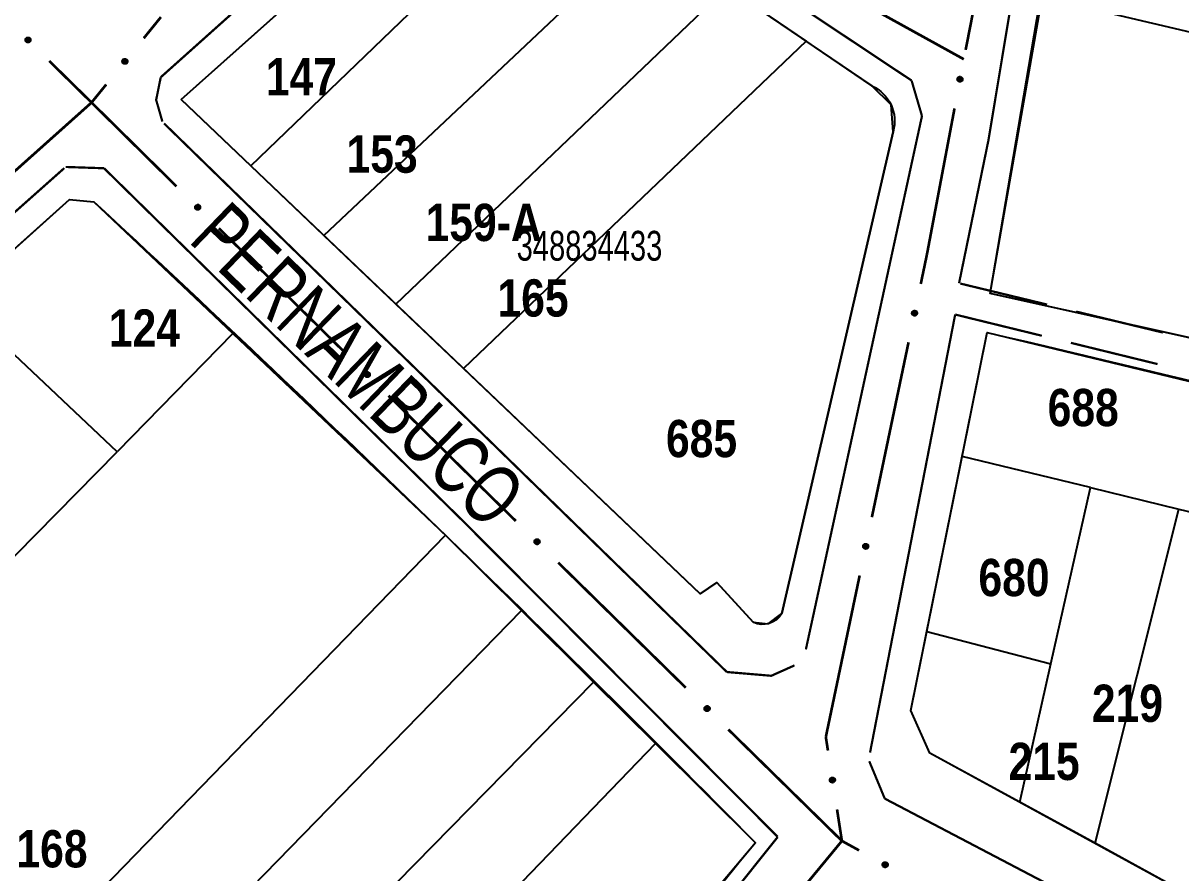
# Model space of a CAD drawing. Extents: x 200120 to 201962, y 4837541 to 4839252.
# Drawn here: x 200762.7 to 200840.5, y 4838897.2 to 4838954.3 of the extents above; entities that cross this region are included whole.
import ezdxf
from ezdxf.enums import TextEntityAlignment as Align

# ---------------------------------------------------------------- set-up
doc = ezdxf.new("R2010")
doc.units = 0
doc.header["$LTSCALE"] = 3
doc.header["$MEASUREMENT"] = 0
for name, color, linetype in [('CD-MALHA-LOTES', 40, 'CONTINUOUS'), ('CD_TXT_QUADRA', 7, 'CONTINUOUS'), ('RU-QUADRAS', 210, 'CONTINUOUS'), ('SV-EIXO-RUA-PAV', 20, 'CONTINUOUS'), ('SV-RUA-PAVIM-S-GUIA-C-GUIA', 7, 'CONTINUOUS'), ('SV-TXT-RUA-PAV-S-GUIA-C-GUIA', 7, 'CONTINUOUS'), ('Th_NmrPort', 1, 'CONTINUOUS')]:
    doc.layers.add(name, color=color, linetype=linetype)
doc.styles.add('3488-34-2D_TXTB$0$ARIAL', font='ARIAL.TTF')
doc.styles.add('ARIAL', font='ARIAL.TTF')
doc.styles.get("Standard").update_dxf_attribs({"font": 'swisscbo.ttf'})

msp = doc.modelspace()

# ---------------------------------------------------------------- linework, layer by layer
at = {"layer": 'CD-MALHA-LOTES'}
for p, q in [((200773.36, 4838949.12), (200793.99, 4838967.53)), ((200778.03, 4838944.67), (200798.55, 4838964.44)), ((200782.94, 4838940), (200804.57, 4838960.36)), ((200787.78, 4838935.39), (200810.04, 4838956.65)), ((200810.04, 4838956.65), (200815.35, 4838953.04)), ((200827.7, 4838936.11), (200831.2, 4838956)), ((200866.28, 4838947.65), (200831.2, 4838956)), ((200815.35, 4838953.04), (200792.33, 4838931.07)), ((200819.76, 4838950.05), (200815.35, 4838953.04)), ((200821.05, 4838948.77), (200819.76, 4838950.05)), ((200778.03, 4838944.67), (200773.36, 4838949.12)), ((200821.19, 4838946.96), (200821.05, 4838948.77)), ((200813.72, 4838914.62), (200821.19, 4838946.96)), ((200782.94, 4838940), (200778.03, 4838944.67)), ((200758.3, 4838935.62), (200765.86, 4838942.42)), ((200765.86, 4838942.42), (200767.5, 4838942.26)), ((200767.5, 4838942.26), (200776.84, 4838933.41)), ((200787.78, 4838935.39), (200782.94, 4838940)), ((200769.05, 4838925.48), (200758.3, 4838935.62)), ((200874.3, 4838925.75), (200827.7, 4838936.11)), ((200792.33, 4838931.07), (200787.78, 4838935.39)), ((200776.84, 4838933.41), (200769.05, 4838925.48)), ((200776.84, 4838933.41), (200791.12, 4838919.87)), ((200825.82, 4838925.16), (200827.5, 4838933.49)), ((200827.5, 4838933.49), (200847.07, 4838928.76)), ((200792.33, 4838931.07), (200808.23, 4838915.93)), ((200753.09, 4838909.23), (200769.05, 4838925.48)), ((200823.45, 4838913.42), (200825.82, 4838925.16)), ((200834.45, 4838923.07), (200825.82, 4838925.16)), ((200831.79, 4838911.24), (200834.45, 4838923.07)), ((200834.45, 4838923.07), (200840.39, 4838921.63)), ((200834.76, 4838899.19), (200840.39, 4838921.63)), ((200840.39, 4838921.63), (200844.9, 4838920.54)), ((200760.06, 4838887.91), (200791.12, 4838919.87)), ((200791.12, 4838919.87), (200796.22, 4838914.81)), ((200808.23, 4838915.93), (200809.34, 4838916.7)), ((200809.34, 4838916.7), (200811.78, 4838914.03)), ((200765.2, 4838883.05), (200796.22, 4838914.81)), ((200796.22, 4838914.81), (200801.07, 4838910)), ((200822.38, 4838908.11), (200823.45, 4838913.42)), ((200823.45, 4838913.42), (200831.79, 4838911.24)), ((200829.7, 4838901.96), (200831.79, 4838911.24)), ((200770.03, 4838878.48), (200801.07, 4838910)), ((200801.07, 4838910), (200805.22, 4838905.9)), ((200823.66, 4838905.25), (200822.38, 4838908.11)), ((200774.61, 4838874.15), (200805.22, 4838905.9)), ((200805.22, 4838905.9), (200811.94, 4838899.23)), ((200829.7, 4838901.96), (200823.66, 4838905.25)), ((200834.76, 4838899.19), (200829.7, 4838901.96)), ((200811.94, 4838899.23), (200783.59, 4838865.66)), ((200845.25, 4838893.47), (200834.76, 4838899.19))]:
    msp.add_line(p, q, dxfattribs=at)
msp.add_lwpolyline([(200811.78, 4838914.03), (200812.79, 4838913.93), (200813.72, 4838914.62)], dxfattribs=at)
at = {"layer": 'RU-QUADRAS', "color": 6, "linetype": 'Continuous'}
for points in [[(200874.3, 4838925.75), (200827.7, 4838936.11), (200838.84, 4839001.43), (200839.3, 4839007.83), (200834.73, 4839035.66, -0.013108), (200823.35, 4839085.99), (200818.17, 4839106.9), (200796.5, 4839174.58), (200797.22, 4839177.09), (200844.92, 4839237.9)], [(200890.13, 4838868.92), (200823.66, 4838905.25), (200822.38, 4838908.11), (200827.5, 4838933.49, -0.007432), (200911.25, 4838912.45)]]:
    msp.add_lwpolyline(points, format="xyb", dxfattribs=at)
for points in [[(200773.36, 4838949.12), (200793.99, 4838967.53), (200819.76, 4838950.05, -0.371897), (200821.19, 4838946.96), (200813.72, 4838914.62, -0.386143), (200811.78, 4838914.03), (200809.34, 4838916.7), (200808.23, 4838915.93)], [(200675.48, 4838861.45), (200765.86, 4838942.42), (200767.5, 4838942.26, -0.011193), (200811.94, 4838899.23, -0.016254), (200738.31, 4838814.61), (200678.68, 4838858.06)]]:
    msp.add_lwpolyline(points, format="xyb", close=True, dxfattribs=at)
at = {"layer": 'SV-EIXO-RUA-PAV', "const_width": 0.18}
for points in [[(200826.063, 4838952.456), (200827.602, 4838960.307)], [(200825.94, 4838951.83), (200819.812, 4838955.213)], [(200771.477, 4838954.016), (200772, 4838954.66)], [(200770.847, 4838953.239), (200771.477, 4838954.016)], [(200764.497, 4838951.712), (200766.638, 4838949.61)], [(200766.638, 4838949.61), (200767.34, 4838948.92)], [(200767.34, 4838948.92), (200768.325, 4838950.134)], [(200767.014, 4838948.629), (200767.34, 4838948.92)], [(200767.34, 4838948.92), (200773.047, 4838943.292)], [(200759.557, 4838941.967), (200767.014, 4838948.629)], [(200823.46, 4838938.71), (200825.316, 4838948.527)], [(200775.895, 4838940.483), (200784.439, 4838932.057)], [(200823.048, 4838936.743), (200823.458, 4838938.701)], [(200823.458, 4838938.701), (200823.46, 4838938.71)], [(200819.764, 4838921.084), (200822.227, 4838932.828)], [(200787.287, 4838929.248), (200792.271, 4838924.333)], [(200792.271, 4838924.333), (200792.69, 4838923.92)], [(200792.69, 4838923.92), (200795.84, 4838920.831)], [(200798.696, 4838918.031), (200807.265, 4838909.63)], [(200816.67, 4838906.33), (200818.943, 4838917.169)], [(200810.121, 4838906.83), (200817.262, 4838899.829)], [(200816.811, 4838905.416), (200816.67, 4838906.33)], [(200817.75, 4838899.35), (200817.423, 4838901.463)], [(200817.262, 4838899.829), (200817.75, 4838899.35)], [(200817.201, 4838898.685), (200817.75, 4838899.35)], [(200817.75, 4838899.35), (200818.904, 4838898.716)], [(200811.95, 4838892.33), (200817.201, 4838898.685)]]:
    msp.add_lwpolyline(points, dxfattribs=at)
at = {"layer": 'SV-EIXO-RUA-PAV'}
for points in [[(200763.045, 4838953.292), (200763.094, 4838953.294), (200763.136, 4838953.285), (200763.169, 4838953.267), (200763.194, 4838953.244), (200763.217, 4838953.217), (200763.235, 4838953.185), (200763.246, 4838953.145), (200763.247, 4838953.096), (200763.235, 4838953.053), (200763.22, 4838953.02), (200763.197, 4838952.992), (200763.171, 4838952.97), (200763.137, 4838952.954), (200763.096, 4838952.942), (200763.047, 4838952.942), (200763.006, 4838952.951), (200762.974, 4838952.969), (200762.946, 4838952.992), (200762.923, 4838953.02), (200762.906, 4838953.051), (200762.895, 4838953.092), (200762.896, 4838953.141), (200762.904, 4838953.182), (200762.922, 4838953.214), (200762.945, 4838953.241), (200762.972, 4838953.264), (200763.003, 4838953.283), (200763.045, 4838953.292)], [(200769.41, 4838951.644), (200769.404, 4838951.693), (200769.409, 4838951.736), (200769.424, 4838951.77), (200769.444, 4838951.798), (200769.469, 4838951.823), (200769.499, 4838951.843), (200769.538, 4838951.858), (200769.586, 4838951.864), (200769.63, 4838951.856), (200769.665, 4838951.844), (200769.694, 4838951.824), (200769.719, 4838951.8), (200769.739, 4838951.768), (200769.753, 4838951.729), (200769.758, 4838951.68), (200769.753, 4838951.638), (200769.738, 4838951.604), (200769.718, 4838951.575), (200769.693, 4838951.549), (200769.663, 4838951.529), (200769.623, 4838951.514), (200769.575, 4838951.51), (200769.533, 4838951.515), (200769.5, 4838951.529), (200769.471, 4838951.55), (200769.445, 4838951.574), (200769.423, 4838951.604), (200769.41, 4838951.644)], [(200825.552, 4838950.371), (200825.524, 4838950.411), (200825.508, 4838950.451), (200825.504, 4838950.488), (200825.51, 4838950.522), (200825.519, 4838950.556), (200825.536, 4838950.589), (200825.563, 4838950.62), (200825.603, 4838950.649), (200825.645, 4838950.662), (200825.681, 4838950.668), (200825.717, 4838950.664), (200825.75, 4838950.655), (200825.783, 4838950.636), (200825.814, 4838950.608), (200825.842, 4838950.568), (200825.857, 4838950.528), (200825.86, 4838950.492), (200825.856, 4838950.456), (200825.846, 4838950.422), (200825.83, 4838950.39), (200825.802, 4838950.358), (200825.761, 4838950.331), (200825.722, 4838950.316), (200825.686, 4838950.313), (200825.651, 4838950.317), (200825.616, 4838950.326), (200825.583, 4838950.342), (200825.552, 4838950.371)], [(200774.446, 4838942.067), (200774.495, 4838942.068), (200774.537, 4838942.059), (200774.57, 4838942.041), (200774.595, 4838942.018), (200774.618, 4838941.991), (200774.636, 4838941.959), (200774.647, 4838941.919), (200774.648, 4838941.87), (200774.636, 4838941.827), (200774.62, 4838941.794), (200774.598, 4838941.766), (200774.571, 4838941.744), (200774.537, 4838941.728), (200774.497, 4838941.717), (200774.448, 4838941.716), (200774.406, 4838941.726), (200774.375, 4838941.744), (200774.347, 4838941.767), (200774.324, 4838941.794), (200774.307, 4838941.826), (200774.296, 4838941.867), (200774.297, 4838941.915), (200774.305, 4838941.957), (200774.323, 4838941.988), (200774.346, 4838942.015), (200774.373, 4838942.038), (200774.404, 4838942.057), (200774.446, 4838942.067)], [(200822.5, 4838934.668), (200822.473, 4838934.708), (200822.457, 4838934.749), (200822.454, 4838934.786), (200822.46, 4838934.82), (200822.47, 4838934.854), (200822.488, 4838934.885), (200822.515, 4838934.917), (200822.556, 4838934.944), (200822.598, 4838934.957), (200822.635, 4838934.962), (200822.67, 4838934.958), (200822.703, 4838934.947), (200822.736, 4838934.928), (200822.767, 4838934.9), (200822.794, 4838934.859), (200822.808, 4838934.819), (200822.81, 4838934.783), (200822.806, 4838934.747), (200822.795, 4838934.712), (200822.778, 4838934.681), (200822.749, 4838934.65), (200822.708, 4838934.624), (200822.669, 4838934.609), (200822.632, 4838934.607), (200822.597, 4838934.612), (200822.563, 4838934.621), (200822.53, 4838934.638), (200822.5, 4838934.668)], [(200785.838, 4838930.832), (200785.887, 4838930.833), (200785.929, 4838930.824), (200785.962, 4838930.806), (200785.987, 4838930.783), (200786.01, 4838930.756), (200786.028, 4838930.724), (200786.039, 4838930.684), (200786.04, 4838930.635), (200786.028, 4838930.592), (200786.012, 4838930.559), (200785.99, 4838930.532), (200785.963, 4838930.51), (200785.929, 4838930.493), (200785.889, 4838930.482), (200785.84, 4838930.482), (200785.798, 4838930.491), (200785.767, 4838930.509), (200785.739, 4838930.532), (200785.716, 4838930.559), (200785.699, 4838930.591), (200785.688, 4838930.632), (200785.689, 4838930.681), (200785.697, 4838930.722), (200785.715, 4838930.754), (200785.738, 4838930.78), (200785.765, 4838930.804), (200785.796, 4838930.822), (200785.838, 4838930.832)], [(200797.243, 4838919.61), (200797.292, 4838919.612), (200797.334, 4838919.603), (200797.367, 4838919.585), (200797.392, 4838919.562), (200797.415, 4838919.535), (200797.433, 4838919.503), (200797.444, 4838919.463), (200797.446, 4838919.414), (200797.434, 4838919.372), (200797.418, 4838919.338), (200797.395, 4838919.311), (200797.369, 4838919.289), (200797.335, 4838919.272), (200797.295, 4838919.26), (200797.245, 4838919.26), (200797.204, 4838919.269), (200797.172, 4838919.287), (200797.145, 4838919.31), (200797.122, 4838919.338), (200797.105, 4838919.369), (200797.094, 4838919.41), (200797.094, 4838919.459), (200797.102, 4838919.5), (200797.12, 4838919.532), (200797.143, 4838919.558), (200797.17, 4838919.582), (200797.201, 4838919.601), (200797.243, 4838919.61)], [(200819.216, 4838919.008), (200819.189, 4838919.049), (200819.174, 4838919.089), (200819.171, 4838919.127), (200819.177, 4838919.16), (200819.187, 4838919.194), (200819.204, 4838919.226), (200819.232, 4838919.257), (200819.272, 4838919.285), (200819.315, 4838919.298), (200819.351, 4838919.302), (200819.387, 4838919.298), (200819.419, 4838919.288), (200819.452, 4838919.269), (200819.483, 4838919.241), (200819.51, 4838919.199), (200819.524, 4838919.159), (200819.526, 4838919.123), (200819.522, 4838919.087), (200819.511, 4838919.053), (200819.494, 4838919.022), (200819.465, 4838918.991), (200819.424, 4838918.965), (200819.385, 4838918.95), (200819.349, 4838918.947), (200819.314, 4838918.952), (200819.28, 4838918.962), (200819.247, 4838918.978), (200819.216, 4838919.008)], [(200808.668, 4838908.409), (200808.717, 4838908.41), (200808.759, 4838908.401), (200808.792, 4838908.383), (200808.817, 4838908.36), (200808.84, 4838908.334), (200808.858, 4838908.302), (200808.869, 4838908.262), (200808.87, 4838908.213), (200808.858, 4838908.17), (200808.843, 4838908.137), (200808.82, 4838908.109), (200808.794, 4838908.087), (200808.76, 4838908.07), (200808.72, 4838908.059), (200808.67, 4838908.059), (200808.629, 4838908.068), (200808.597, 4838908.086), (200808.57, 4838908.109), (200808.546, 4838908.136), (200808.53, 4838908.168), (200808.518, 4838908.208), (200808.519, 4838908.257), (200808.527, 4838908.298), (200808.545, 4838908.33), (200808.568, 4838908.357), (200808.594, 4838908.38), (200808.626, 4838908.399), (200808.668, 4838908.409)], [(200817.03, 4838903.28), (200816.991, 4838903.309), (200816.962, 4838903.341), (200816.946, 4838903.375), (200816.94, 4838903.409), (200816.937, 4838903.444), (200816.943, 4838903.48), (200816.957, 4838903.519), (200816.985, 4838903.559), (200817.021, 4838903.586), (200817.053, 4838903.603), (200817.088, 4838903.612), (200817.122, 4838903.614), (200817.159, 4838903.607), (200817.198, 4838903.592), (200817.238, 4838903.562), (200817.266, 4838903.53), (200817.28, 4838903.497), (200817.289, 4838903.462), (200817.291, 4838903.426), (200817.286, 4838903.391), (200817.27, 4838903.352), (200817.241, 4838903.313), (200817.209, 4838903.285), (200817.176, 4838903.27), (200817.141, 4838903.262), (200817.106, 4838903.259), (200817.07, 4838903.263), (200817.03, 4838903.28)], [(200820.583, 4838897.918), (200820.63, 4838897.932), (200820.673, 4838897.935), (200820.71, 4838897.927), (200820.74, 4838897.911), (200820.77, 4838897.892), (200820.795, 4838897.866), (200820.817, 4838897.831), (200820.831, 4838897.784), (200820.831, 4838897.739), (200820.825, 4838897.703), (200820.811, 4838897.67), (200820.792, 4838897.642), (200820.764, 4838897.617), (200820.728, 4838897.595), (200820.68, 4838897.581), (200820.638, 4838897.579), (200820.603, 4838897.588), (200820.57, 4838897.603), (200820.54, 4838897.623), (200820.515, 4838897.649), (200820.494, 4838897.685), (200820.481, 4838897.732), (200820.478, 4838897.774), (200820.486, 4838897.809), (200820.501, 4838897.841), (200820.52, 4838897.871), (200820.546, 4838897.898), (200820.583, 4838897.918)]]:
    msp.add_lwpolyline(points, close=True, dxfattribs=at)
for points in [[(200762.895, 4838953.092), (200763.096, 4838952.942)], [(200762.896, 4838953.141), (200763.137, 4838952.954)], [(200762.899, 4838953.115), (200763.114, 4838952.95)], [(200762.901, 4838953.159), (200763.15, 4838952.965)], [(200762.904, 4838953.182), (200763.171, 4838952.97)], [(200762.906, 4838953.069), (200763.066, 4838952.947)], [(200762.906, 4838953.051), (200763.047, 4838952.942)], [(200762.915, 4838953.195), (200763.181, 4838952.983)], [(200762.918, 4838953.033), (200763.021, 4838952.951)], [(200762.922, 4838953.214), (200763.197, 4838952.992)], [(200762.923, 4838953.02), (200763.006, 4838952.951)], [(200762.935, 4838953.225), (200763.205, 4838953.006)], [(200762.945, 4838953.241), (200763.22, 4838953.02)], [(200762.962, 4838953.25), (200763.225, 4838953.042)], [(200762.972, 4838953.264), (200763.235, 4838953.053)], [(200762.991, 4838953.27), (200763.238, 4838953.078)], [(200763.003, 4838953.283), (200763.247, 4838953.096)], [(200763.023, 4838953.286), (200763.243, 4838953.122)], [(200763.045, 4838953.292), (200763.246, 4838953.145)], [(200763.071, 4838953.292), (200763.235, 4838953.17)], [(200763.094, 4838953.294), (200763.235, 4838953.185)], [(200763.118, 4838953.289), (200763.219, 4838953.206)], [(200763.136, 4838953.285), (200763.217, 4838953.217)], [(200769.404, 4838951.693), (200769.499, 4838951.843)], [(200769.407, 4838951.717), (200769.479, 4838951.826)], [(200769.408, 4838951.671), (200769.514, 4838951.845)], [(200769.409, 4838951.736), (200769.469, 4838951.823)], [(200769.41, 4838951.644), (200769.538, 4838951.858)], [(200769.419, 4838951.623), (200769.561, 4838951.858)], [(200769.423, 4838951.604), (200769.586, 4838951.864)], [(200769.437, 4838951.592), (200769.605, 4838951.857)], [(200769.445, 4838951.574), (200769.63, 4838951.856)], [(200769.46, 4838951.566), (200769.643, 4838951.848)], [(200769.471, 4838951.55), (200769.665, 4838951.844)], [(200769.487, 4838951.541), (200769.68, 4838951.831)], [(200769.5, 4838951.529), (200769.694, 4838951.824)], [(200769.519, 4838951.524), (200769.705, 4838951.809)], [(200769.533, 4838951.515), (200769.719, 4838951.8)], [(200769.556, 4838951.514), (200769.726, 4838951.78)], [(200769.575, 4838951.51), (200769.739, 4838951.768)], [(200769.6, 4838951.516), (200769.744, 4838951.746)], [(200769.623, 4838951.514), (200769.753, 4838951.729)], [(200769.645, 4838951.528), (200769.751, 4838951.698)], [(200769.663, 4838951.529), (200769.758, 4838951.68)], [(200769.68, 4838951.543), (200769.752, 4838951.653)], [(200769.693, 4838951.549), (200769.753, 4838951.638)], [(200825.508, 4838950.451), (200825.519, 4838950.556)], [(200825.515, 4838950.434), (200825.527, 4838950.564)], [(200825.524, 4838950.411), (200825.536, 4838950.589)], [(200825.538, 4838950.393), (200825.548, 4838950.597)], [(200825.552, 4838950.371), (200825.563, 4838950.62)], [(200825.57, 4838950.357), (200825.584, 4838950.631)], [(200825.583, 4838950.342), (200825.603, 4838950.649)], [(200825.601, 4838950.338), (200825.623, 4838950.651)], [(200825.616, 4838950.326), (200825.645, 4838950.662)], [(200825.633, 4838950.325), (200825.66, 4838950.66)], [(200825.651, 4838950.317), (200825.681, 4838950.668)], [(200825.669, 4838950.317), (200825.701, 4838950.664)], [(200825.686, 4838950.313), (200825.717, 4838950.664)], [(200825.705, 4838950.317), (200825.733, 4838950.656)], [(200825.722, 4838950.316), (200825.75, 4838950.655)], [(200825.743, 4838950.325), (200825.766, 4838950.64)], [(200825.761, 4838950.331), (200825.783, 4838950.636)], [(200825.781, 4838950.349), (200825.798, 4838950.619)], [(200825.802, 4838950.358), (200825.814, 4838950.608)], [(200825.814, 4838950.38), (200825.827, 4838950.58)], [(200825.83, 4838950.39), (200825.842, 4838950.568)], [(200825.838, 4838950.41), (200825.849, 4838950.542)], [(200825.846, 4838950.422), (200825.857, 4838950.528)], [(200774.296, 4838941.867), (200774.497, 4838941.717)], [(200774.297, 4838941.915), (200774.537, 4838941.728)], [(200774.3, 4838941.889), (200774.515, 4838941.724)], [(200774.302, 4838941.934), (200774.55, 4838941.739)], [(200774.305, 4838941.957), (200774.571, 4838941.744)], [(200774.307, 4838941.844), (200774.466, 4838941.722)], [(200774.307, 4838941.826), (200774.448, 4838941.716)], [(200774.316, 4838941.97), (200774.582, 4838941.757)], [(200774.319, 4838941.807), (200774.422, 4838941.725)], [(200774.323, 4838941.988), (200774.598, 4838941.766)], [(200774.324, 4838941.794), (200774.406, 4838941.726)], [(200774.336, 4838942), (200774.606, 4838941.78)], [(200774.346, 4838942.015), (200774.62, 4838941.794)], [(200774.363, 4838942.025), (200774.626, 4838941.815)], [(200774.373, 4838942.038), (200774.636, 4838941.827)], [(200774.392, 4838942.044), (200774.639, 4838941.852)], [(200774.404, 4838942.057), (200774.648, 4838941.87)], [(200774.424, 4838942.06), (200774.644, 4838941.896)], [(200774.446, 4838942.067), (200774.647, 4838941.919)], [(200774.473, 4838942.066), (200774.636, 4838941.944)], [(200774.495, 4838942.068), (200774.636, 4838941.959)], [(200774.519, 4838942.063), (200774.62, 4838941.98)], [(200774.537, 4838942.059), (200774.618, 4838941.991)], [(200822.457, 4838934.749), (200822.47, 4838934.854)], [(200822.464, 4838934.731), (200822.478, 4838934.861)], [(200822.473, 4838934.708), (200822.488, 4838934.885)], [(200822.486, 4838934.69), (200822.501, 4838934.894)], [(200822.5, 4838934.668), (200822.515, 4838934.917)], [(200822.517, 4838934.653), (200822.537, 4838934.927)], [(200822.53, 4838934.638), (200822.556, 4838934.944)], [(200822.548, 4838934.634), (200822.576, 4838934.946)], [(200822.563, 4838934.621), (200822.598, 4838934.957)], [(200822.58, 4838934.621), (200822.614, 4838934.955)], [(200822.597, 4838934.612), (200822.635, 4838934.962)], [(200822.616, 4838934.612), (200822.655, 4838934.958)], [(200822.632, 4838934.607), (200822.67, 4838934.958)], [(200822.652, 4838934.611), (200822.687, 4838934.949)], [(200822.669, 4838934.609), (200822.703, 4838934.947)], [(200822.69, 4838934.618), (200822.719, 4838934.933)], [(200822.708, 4838934.624), (200822.736, 4838934.928)], [(200822.728, 4838934.641), (200822.751, 4838934.911)], [(200822.749, 4838934.65), (200822.767, 4838934.9)], [(200822.762, 4838934.672), (200822.779, 4838934.872)], [(200822.778, 4838934.681), (200822.794, 4838934.859)], [(200822.787, 4838934.701), (200822.8, 4838934.832)], [(200822.795, 4838934.712), (200822.808, 4838934.819)], [(200785.688, 4838930.632), (200785.889, 4838930.482)], [(200785.689, 4838930.681), (200785.929, 4838930.493)], [(200785.692, 4838930.655), (200785.907, 4838930.489)], [(200785.694, 4838930.699), (200785.942, 4838930.504)], [(200785.697, 4838930.722), (200785.963, 4838930.51)], [(200785.699, 4838930.609), (200785.858, 4838930.487)], [(200785.699, 4838930.591), (200785.84, 4838930.482)], [(200785.708, 4838930.735), (200785.974, 4838930.522)], [(200785.711, 4838930.573), (200785.814, 4838930.49)], [(200785.715, 4838930.754), (200785.99, 4838930.532)], [(200785.716, 4838930.559), (200785.798, 4838930.491)], [(200785.728, 4838930.765), (200785.998, 4838930.545)], [(200785.738, 4838930.78), (200786.012, 4838930.559)], [(200785.755, 4838930.79), (200786.018, 4838930.581)], [(200785.765, 4838930.804), (200786.028, 4838930.592)], [(200785.784, 4838930.81), (200786.031, 4838930.617)], [(200785.796, 4838930.822), (200786.04, 4838930.635)], [(200785.817, 4838930.825), (200786.036, 4838930.661)], [(200785.838, 4838930.832), (200786.039, 4838930.684)], [(200785.865, 4838930.831), (200786.028, 4838930.709)], [(200785.887, 4838930.833), (200786.028, 4838930.724)], [(200785.911, 4838930.828), (200786.012, 4838930.746)], [(200785.929, 4838930.824), (200786.01, 4838930.756)], [(200797.094, 4838919.459), (200797.335, 4838919.272)], [(200797.094, 4838919.41), (200797.295, 4838919.26)], [(200797.098, 4838919.433), (200797.312, 4838919.268)], [(200797.099, 4838919.477), (200797.348, 4838919.283)], [(200797.102, 4838919.5), (200797.369, 4838919.289)], [(200797.105, 4838919.387), (200797.264, 4838919.265)], [(200797.105, 4838919.369), (200797.245, 4838919.26)], [(200797.113, 4838919.513), (200797.38, 4838919.301)], [(200797.117, 4838919.351), (200797.22, 4838919.269)], [(200797.12, 4838919.532), (200797.395, 4838919.311)], [(200797.122, 4838919.338), (200797.204, 4838919.269)], [(200797.133, 4838919.543), (200797.404, 4838919.324)], [(200797.143, 4838919.558), (200797.418, 4838919.338)], [(200797.16, 4838919.568), (200797.423, 4838919.36)], [(200797.17, 4838919.582), (200797.434, 4838919.372)], [(200797.189, 4838919.588), (200797.437, 4838919.396)], [(200797.201, 4838919.601), (200797.446, 4838919.414)], [(200797.221, 4838919.604), (200797.441, 4838919.44)], [(200797.243, 4838919.61), (200797.444, 4838919.463)], [(200797.269, 4838919.61), (200797.433, 4838919.488)], [(200797.292, 4838919.612), (200797.433, 4838919.503)], [(200797.316, 4838919.607), (200797.417, 4838919.525)], [(200797.334, 4838919.603), (200797.415, 4838919.535)], [(200819.189, 4838919.049), (200819.204, 4838919.226)], [(200819.202, 4838919.031), (200819.217, 4838919.234)], [(200819.216, 4838919.008), (200819.232, 4838919.257)], [(200819.233, 4838918.994), (200819.253, 4838919.267)], [(200819.247, 4838918.978), (200819.272, 4838919.285)], [(200819.264, 4838918.975), (200819.292, 4838919.287)], [(200819.28, 4838918.962), (200819.315, 4838919.298)], [(200819.296, 4838918.961), (200819.33, 4838919.296)], [(200819.314, 4838918.952), (200819.351, 4838919.302)], [(200819.332, 4838918.952), (200819.371, 4838919.298)], [(200819.349, 4838918.947), (200819.387, 4838919.298)], [(200819.368, 4838918.952), (200819.403, 4838919.29)], [(200819.385, 4838918.95), (200819.419, 4838919.288)], [(200819.406, 4838918.959), (200819.436, 4838919.273)], [(200819.424, 4838918.965), (200819.452, 4838919.269)], [(200819.444, 4838918.982), (200819.467, 4838919.251)], [(200819.465, 4838918.991), (200819.483, 4838919.241)], [(200819.478, 4838919.012), (200819.495, 4838919.212)], [(200819.174, 4838919.089), (200819.187, 4838919.194)], [(200819.18, 4838919.072), (200819.195, 4838919.201)], [(200819.494, 4838919.022), (200819.51, 4838919.199)], [(200819.503, 4838919.042), (200819.516, 4838919.173)], [(200819.511, 4838919.053), (200819.524, 4838919.159)], [(200808.545, 4838908.33), (200808.82, 4838908.109)], [(200808.558, 4838908.342), (200808.828, 4838908.122)], [(200808.568, 4838908.357), (200808.843, 4838908.137)], [(200808.585, 4838908.367), (200808.848, 4838908.158)], [(200808.594, 4838908.38), (200808.858, 4838908.17)], [(200808.613, 4838908.386), (200808.861, 4838908.195)], [(200808.626, 4838908.399), (200808.87, 4838908.213)], [(200808.646, 4838908.402), (200808.866, 4838908.238)], [(200808.668, 4838908.409), (200808.869, 4838908.262)], [(200808.694, 4838908.408), (200808.858, 4838908.287)], [(200808.717, 4838908.41), (200808.858, 4838908.302)], [(200808.741, 4838908.405), (200808.842, 4838908.323)], [(200808.759, 4838908.401), (200808.84, 4838908.334)], [(200808.518, 4838908.208), (200808.72, 4838908.059)], [(200808.519, 4838908.257), (200808.76, 4838908.07)], [(200808.522, 4838908.231), (200808.737, 4838908.066)], [(200808.524, 4838908.276), (200808.773, 4838908.081)], [(200808.527, 4838908.298), (200808.794, 4838908.087)], [(200808.53, 4838908.186), (200808.689, 4838908.064)], [(200808.53, 4838908.168), (200808.67, 4838908.059)], [(200808.538, 4838908.311), (200808.804, 4838908.1)], [(200808.542, 4838908.149), (200808.645, 4838908.067)], [(200808.546, 4838908.136), (200808.629, 4838908.068)], [(200816.962, 4838903.341), (200816.937, 4838903.444)], [(200816.974, 4838903.327), (200816.942, 4838903.453)], [(200816.991, 4838903.309), (200816.943, 4838903.48)], [(200817.009, 4838903.297), (200816.952, 4838903.492)], [(200817.03, 4838903.28), (200816.957, 4838903.519)], [(200817.052, 4838903.273), (200816.974, 4838903.535)], [(200817.07, 4838903.263), (200816.985, 4838903.559)], [(200817.087, 4838903.266), (200817.003, 4838903.568)], [(200817.106, 4838903.259), (200817.021, 4838903.586)], [(200817.122, 4838903.264), (200817.036, 4838903.589)], [(200817.141, 4838903.262), (200817.053, 4838903.603)], [(200817.159, 4838903.269), (200817.073, 4838903.606)], [(200817.176, 4838903.27), (200817.088, 4838903.612)], [(200817.193, 4838903.281), (200817.106, 4838903.61)], [(200817.209, 4838903.285), (200817.122, 4838903.614)], [(200817.225, 4838903.301), (200817.142, 4838903.606)], [(200817.241, 4838903.313), (200817.159, 4838903.607)], [(200817.253, 4838903.336), (200817.18, 4838903.596)], [(200817.27, 4838903.352), (200817.198, 4838903.592)], [(200817.275, 4838903.376), (200817.22, 4838903.569)], [(200817.286, 4838903.391), (200817.238, 4838903.562)], [(200817.287, 4838903.413), (200817.253, 4838903.54)], [(200817.291, 4838903.426), (200817.266, 4838903.53)], [(200820.478, 4838897.774), (200820.792, 4838897.642)], [(200820.481, 4838897.751), (200820.773, 4838897.631)], [(200820.481, 4838897.732), (200820.764, 4838897.617)], [(200820.485, 4838897.789), (200820.798, 4838897.657)], [(200820.486, 4838897.809), (200820.811, 4838897.67)], [(200820.491, 4838897.708), (200820.743, 4838897.607)], [(200820.494, 4838897.685), (200820.728, 4838897.595)], [(200820.496, 4838897.824), (200820.815, 4838897.685)], [(200820.501, 4838897.841), (200820.825, 4838897.703)], [(200820.51, 4838897.666), (200820.697, 4838897.592)], [(200820.515, 4838897.855), (200820.825, 4838897.725)], [(200820.515, 4838897.649), (200820.68, 4838897.581)], [(200820.52, 4838897.871), (200820.831, 4838897.739)], [(200820.532, 4838897.634), (200820.653, 4838897.583)], [(200820.537, 4838897.882), (200820.828, 4838897.764)], [(200820.54, 4838897.623), (200820.638, 4838897.579)], [(200820.546, 4838897.898), (200820.831, 4838897.784)], [(200820.564, 4838897.906), (200820.82, 4838897.807)], [(200820.583, 4838897.918), (200820.817, 4838897.831)], [(200820.609, 4838897.925), (200820.799, 4838897.851)], [(200820.63, 4838897.932), (200820.795, 4838897.866)], [(200820.655, 4838897.934), (200820.774, 4838897.882)], [(200820.673, 4838897.935), (200820.77, 4838897.892)]]:
    msp.add_lwpolyline(points, dxfattribs=at)
at = {"layer": 'SV-RUA-PAVIM-S-GUIA-C-GUIA', "const_width": 0.15}
for points in [[(200827.59, 4838946.37), (200836.53, 4839000.08)], [(200792.1, 4838968.6), (200771.99, 4838950.62)], [(200822.43, 4838950.4), (200812.1, 4838957.26)], [(200771.99, 4838950.62), (200771.68, 4838949.1), (200772.1, 4838947.642)], [(200823.13, 4838948.02), (200822.43, 4838950.4)], [(200815.33, 4838912.21), (200823.13, 4838948.02)], [(200772.21, 4838947.52), (200810.02, 4838910.69)], [(200825.62, 4838936.79), (200827.59, 4838946.37)], [(200765.51, 4838944.52), (200734.46, 4838916.94)], [(200768.18, 4838944.51), (200765.609, 4838944.597)], [(200792.31, 4838920.81), (200768.18, 4838944.51)], [(200831.534, 4838935.36), (200825.702, 4838936.77)], [(200819.64, 4838905.28), (200825.36, 4838934.69)], [(200825.36, 4838934.69), (200831.188, 4838933.264)], [(200839.31, 4838933.48), (200833.478, 4838934.89)], [(200833.131, 4838932.789), (200838.959, 4838931.363)], [(200813.44, 4838899.62), (200792.31, 4838920.81)], [(200810.02, 4838910.69), (200813.006, 4838910.437), (200814.563, 4838911.133)], [(200820.63, 4838902.19), (200819.588, 4838904.701)], [(200864.15, 4838879.39), (200820.63, 4838902.19)], [(200779.6, 4838857.25), (200813.44, 4838899.62)]]:
    msp.add_lwpolyline(points, dxfattribs=at)

# ---------------------------------------------------------------- texts
at = {"layer": 'CD_TXT_QUADRA', "color": 7, "linetype": 'Continuous', "style": 'ARIAL', "width": 0.7}
msp.add_text('348834433', height=2, dxfattribs=at).set_placement((200795.898, 4838938.307))
at = {"layer": 'SV-TXT-RUA-PAV-S-GUIA-C-GUIA', "style": '3488-34-2D_TXTB$0$ARIAL', "width": 0.7}
msp.add_text('PERNAMBUCO', height=4, rotation=316, dxfattribs=at).set_placement((200773.782, 4838939.607))
at = {"layer": 'Th_NmrPort', "color": 1}
for s, p in [('147', (200779.053, 4838950.653)), ('153', (200784.473, 4838945.463)), ('159-A', (200789.783, 4838940.873)), ('165', (200794.613, 4838935.803)), ('124', (200768.505, 4838933.784)), ('688', (200831.573, 4838928.446)), ('685', (200805.933, 4838926.363)), ('680', (200826.923, 4838917.034)), ('219', (200834.545, 4838908.591)), ('215', (200828.947, 4838904.691)), ('168', (200762.293, 4838898.823))]:
    msp.add_text(s, height=2.5, dxfattribs=at).set_placement(p, align=Align.MIDDLE_LEFT)

doc.saveas('drawing.dxf')
